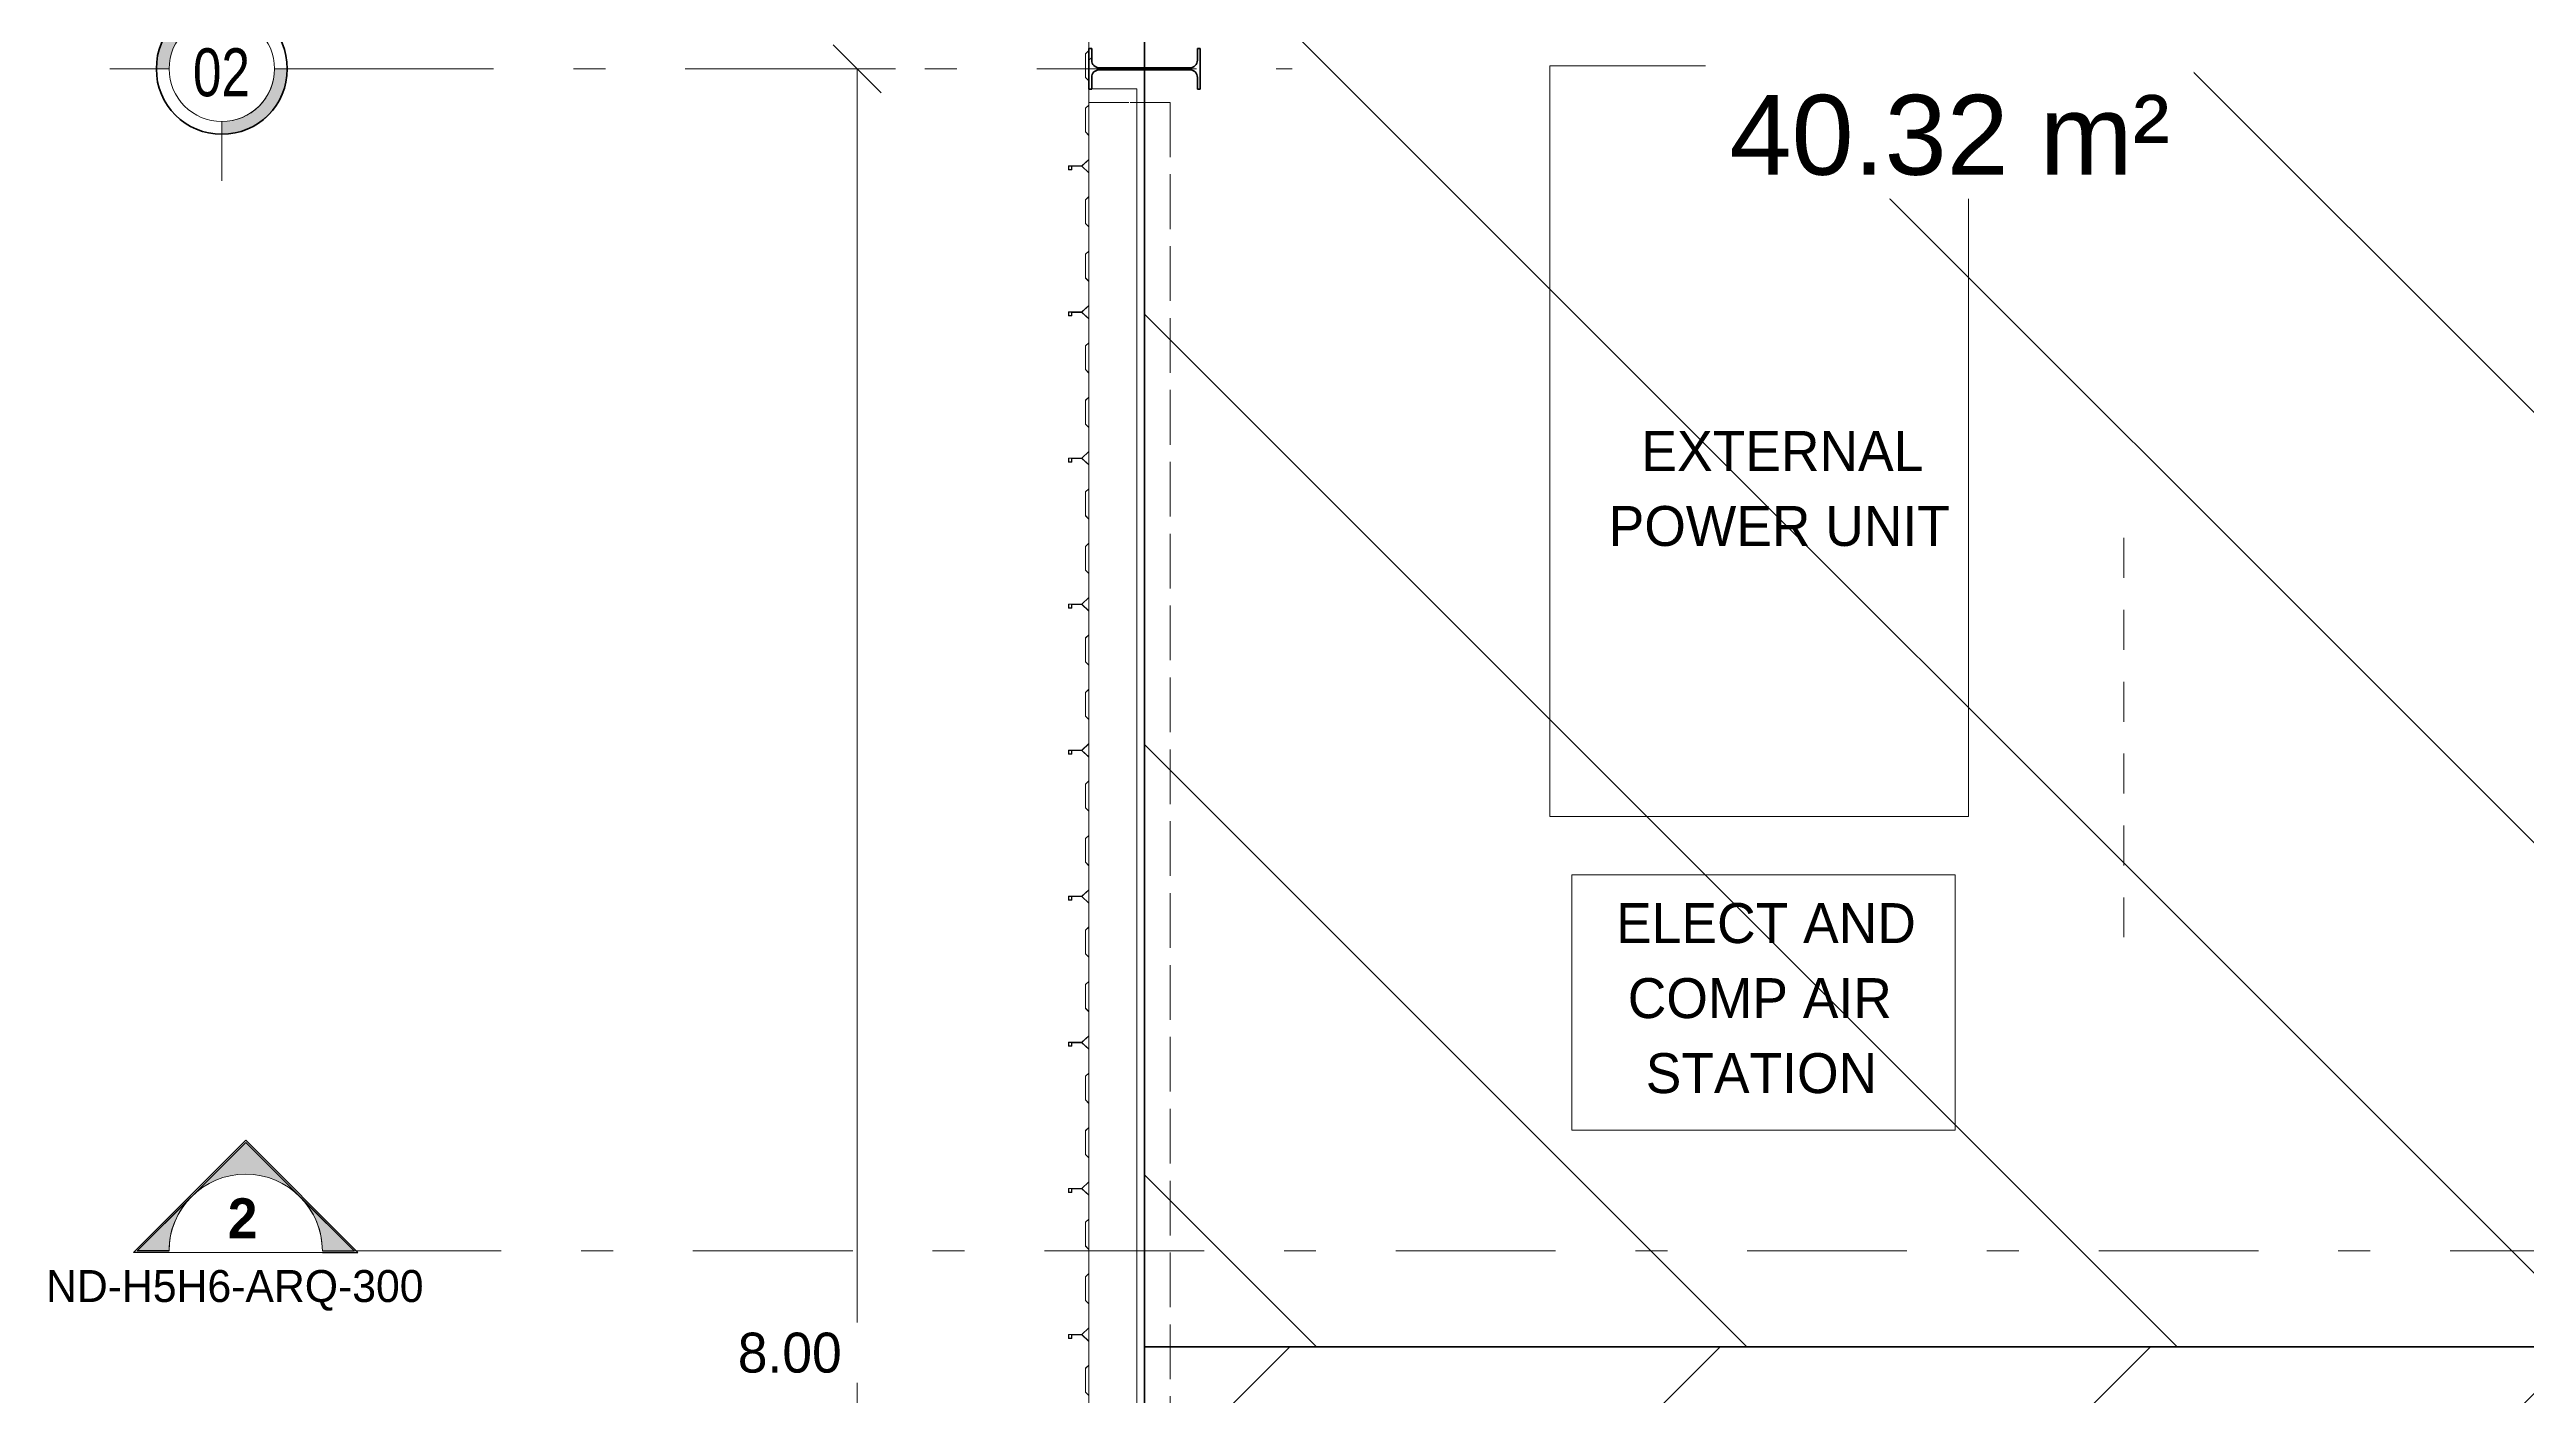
# Model space of a CAD drawing. Header units: metres. Extents: x 1.9 to 30.6, y -0.8 to 18.8.
# Drawn here: x 13.59 to 21.34, y 3.85 to 8.06 of the extents above; entities that cross this region are included whole.
import ezdxf

# ---------------------------------------------------------------- set-up
doc = ezdxf.new("R2010")
doc.units = ezdxf.units.M
doc.linetypes.add('Dash dot', pattern=[1.05, 0.5, -0.25, 0.05, -0.25])
doc.linetypes.add('Hidden', pattern=[0.2, 0.125, -0.075])
for name, color, linetype, lineweight in [('1', 7, 'Continuous', 18), ('A LARGUEROS', 7, 'Continuous', 9), ('A-BURBUJA EJES', 7, 'Continuous', 18), ('A-CORTES', 7, 'Continuous', 18), ('A-COTAS GENERALES', 7, 'Continuous', 18), ('A-COTAS GENERALES-50', 7, 'Continuous', 18), ('A-EJES', 7, 'Continuous', 18), ('A-MOBILIARIO', 7, 'Continuous', 18), ('A-MURO', 7, 'Continuous', 25), ('A-SIMBOLOGIA', 7, 'Continuous', 18), ('A-TEXTOS', 7, 'Continuous', 18), ('G-IMPT', 7, 'Continuous', 18), ('GMI-COLUMNAS', 7, 'Continuous', 18)]:
    doc.layers.add(name, color=color, linetype=linetype, lineweight=lineweight)
doc.layers.add('A-DETL', color=94, linetype='Continuous', lineweight=18, true_color=0x00a600)
for name, color, linetype in [('ATR-ACHURADO', 9, 'Continuous'), ('ATR-AREAS', 1, 'Continuous'), ('ATR-TEXTO', 1, 'Continuous')]:
    doc.layers.add(name, color=color, linetype=linetype)
doc.styles.add('Arial', font='arial.ttf', dxfattribs={"height": 2e-05})
doc.styles.add('Nirmala UI Semilight_3', font='', dxfattribs={"width": 0.8, "height": 0.15})
doc.styles.add('Nirmala UI Semilight_4', font='', dxfattribs={"height": 0.1})
doc.styles.add('Nirmala UI Semilight_6', font='', dxfattribs={"height": 0.125})
doc.styles.add('Nirmala UI Semilight_B', font='', dxfattribs={"height": 0.125})
doc.styles.get('Nirmala UI Semilight_3').set_extended_font_data('Nirmala UI Semilight')
doc.styles.get('Nirmala UI Semilight_4').set_extended_font_data('Nirmala UI Semilight')
doc.styles.get('Nirmala UI Semilight_6').set_extended_font_data('Nirmala UI Semilight')
doc.styles.get('Nirmala UI Semilight_B').set_extended_font_data('Nirmala UI Semilight', bold=True)
doc.dimstyles.new('COTAS_GENERALES_2_50_MM', dxfattribs={"dimscale": 0.3048, "dimtxt": 0.13092, "dimasz": 0.492126, "dimexe": 0.492126, "dimexo": 0.625, "dimgap": 0.164042, "dimtad": 3, "dimrnd": 0.01, "dimtxsty": 'Nirmala UI Semilight_6', "dimblk1": 'OBLIQUE', "dimblk2": 'OBLIQUE', "dimsah": 1, "dimcen": 2.5, "dimdle": 0.410105, "dimazin": 3, "dimtfac": 1, "dimtix": 1, "dimtmove": 0, "dimatfit": 3, "dimfxl": 0.393701, "dimfxlon": 1, "dimtvp": 1, "dimtfill": 1, "dimarcsym": 2})

# ---------------------------------------------------------------- blocks, each defined once
blk = doc.blocks.new('MontenC-Calibre14-GMI 1 - MONTEN _C_ 10_ CAL14 CON CLIPS A COLUMNA-1584957-N_P_T_')
at = {"layer": 'A LARGUEROS', "linetype": 'Hidden', "lineweight": 5}
for p, q in [((-3.829, 0.127), (3.9923, 0.127)), ((-3.829, -0.127), (-3.829, 0.127)), ((3.9923, 0.127), (-3.829, 0.127)), ((-3.829, 0.127), (-3.829, -0.127)), ((3.9923, 0.127), (3.9923, -0.127)), ((3.9923, -0.127), (3.9923, 0.127)), ((3.9923, -0.127), (-3.829, -0.127)), ((3.9923, -0.127), (-3.829, -0.127))]:
    blk.add_line(p, q, dxfattribs=at)
blk = doc.blocks.new('IR - W14X22-V5-N_P_T_')
at = {"layer": 'GMI-COLUMNAS'}
h = blk.add_hatch(dxfattribs=at)
h.set_pattern_fill('FP_4', color=256, style=0, pattern_type=2)
h.set_pattern_definition([(315, (-8, -4e-05), (0.1257236, 0.1257236), []), (315, (-7.809, -4e-05), (0.1257236, 0.1257236), [])])
h.paths.add_polyline_path([(-0.0635, 0.174), (-0.0635, 0.1655), (-0.027, 0.1655), (-0.015, 0.1623), (-0.0061, 0.1534), (-0.0029, 0.1414), (-0.0029, -0.1414), (-0.0061, -0.1534), (-0.015, -0.1623), (-0.027, -0.1655), (-0.0635, -0.1655), (-0.0635, -0.174), (0.0635, -0.174), (0.0635, -0.1655), (0.027, -0.1655), (0.015, -0.1623), (0.0061, -0.1534), (0.0029, -0.1414), (0.0033, 0.143), (0.0061, 0.1534), (0.015, 0.1623), (0.027, 0.1655), (0.0635, 0.1655), (0.0635, 0.174), (-0.0379, 0.174)])
at = {"layer": 'GMI-COLUMNAS', "lineweight": 35}
for p, q in [((0.0635, 0.174), (-0.0635, 0.174)), ((-0.0635, 0.174), (-0.0635, 0.1655)), ((-0.0635, 0.1655), (-0.027, 0.1655)), ((0.027, 0.1655), (0.0635, 0.1655)), ((0.0635, 0.1655), (0.0635, 0.174)), ((-0.0029, 0.1414), (-0.0029, -0.1414)), ((0.0029, -0.1414), (0.0029, 0.1414)), ((-0.027, -0.1655), (-0.0635, -0.1655)), ((-0.0635, -0.1655), (-0.0635, -0.174)), ((-0.0635, -0.174), (0.0635, -0.174)), ((0.0635, -0.1655), (0.027, -0.1655)), ((0.0635, -0.174), (0.0635, -0.1655))]:
    blk.add_line(p, q, dxfattribs=at)
for centre, start, end in [((-0.027, 0.1414), 0, 90), ((0.027, 0.1414), 90, 180), ((-0.027, -0.1414), 270, 0), ((0.027, -0.1414), 180, 270)]:
    blk.add_arc(centre, 0.0241, start, end, dxfattribs=at)
blk = doc.blocks.new('AC UNIT1 - AC UNIT-1599190-N_P_T_')
at = {"layer": 'A-MOBILIARIO', "color": 9, "lineweight": 20, "true_color": 0xc0c0c0}
for p, q in [((2.2491, 7.564), (0.9391, 7.564)), ((0.9391, 7.564), (0.9391, 5.214)), ((2.2491, 5.214), (2.2491, 7.564)), ((0.9391, 5.214), (2.2491, 5.214))]:
    blk.add_line(p, q, dxfattribs=at)
blk = doc.blocks.new('AC UNIT4 - AC UNIT-1599909-N_P_T_')
at = {"layer": 'A-MOBILIARIO', "color": 9, "lineweight": 20, "true_color": 0xc0c0c0}
for p, q in [((2.2451, 4.3444), (1.4451, 4.3444)), ((1.4451, 4.3444), (1.4451, 3.1444)), ((2.2451, 3.1444), (2.2451, 4.3444)), ((1.4451, 3.1444), (2.2451, 3.1444))]:
    blk.add_line(p, q, dxfattribs=at)
blk = doc.blocks.new('Lamina_Laminación_KR18 - Lamina_Laminación_KR18-V53-N_P_T_')
at = {"layer": 'G-IMPT', "color": 3, "true_color": 0x00ff00, "char_height": 0.00002, "attachment_point": 2, "line_spacing_factor": 0.941778, "style": 'Arial'}
for s, insert, width, rotation in [('45,72', (-0.1592, 0.0244), 0.0000837, 180), ('6,4', (-0.1589, 0.0245), 0.0000465, 90)]:
    blk.add_mtext(s, dxfattribs=dict(at, insert=insert, width=width, rotation=rotation))
blk = doc.blocks.new('Lamina_Laminación_KR18 - Lamina_Laminación_KR18-V54-N_P_T_')
at = {"layer": 'G-IMPT', "color": 3, "true_color": 0x00ff00, "char_height": 0.00002, "attachment_point": 2, "line_spacing_factor": 0.941778, "style": 'Arial'}
for s, insert, width, rotation in [('45,72', (-0.1592, 0.0244), 0.0000837, 180), ('6,4', (-0.1589, 0.0245), 0.0000465, 90)]:
    blk.add_mtext(s, dxfattribs=dict(at, insert=insert, width=width, rotation=rotation))
blk = doc.blocks.new('Lamina_Laminación_KR18 - Lamina_Laminación_KR18-V55-N_P_T_')
at = {"layer": 'G-IMPT', "color": 3, "true_color": 0x00ff00, "char_height": 0.00002, "attachment_point": 2, "line_spacing_factor": 0.941778, "style": 'Arial'}
for s, insert, width, rotation in [('45,72', (-0.1592, 0.0244), 0.0000837, 180), ('6,4', (-0.1589, 0.0245), 0.0000465, 90)]:
    blk.add_mtext(s, dxfattribs=dict(at, insert=insert, width=width, rotation=rotation))
blk = doc.blocks.new('Lamina_Laminación_KR18 - Lamina_Laminación_KR18-V56-N_P_T_')
at = {"layer": 'G-IMPT', "color": 3, "true_color": 0x00ff00, "char_height": 0.00002, "attachment_point": 2, "line_spacing_factor": 0.941778, "style": 'Arial'}
for s, insert, width, rotation in [('45,72', (-0.1592, 0.0244), 0.0000837, 180), ('6,4', (-0.1589, 0.0245), 0.0000465, 90)]:
    blk.add_mtext(s, dxfattribs=dict(at, insert=insert, width=width, rotation=rotation))
blk = doc.blocks.new('Lamina_Laminación_KR18 - Lamina_Laminación_KR18-1564522-N_P_T_')
at = {"layer": 'G-IMPT', "color": 3, "true_color": 0x00ff00, "char_height": 0.00002, "attachment_point": 2, "line_spacing_factor": 0.941778, "style": 'Arial'}
for s, insert, width, rotation in [('45,72', (-0.1592, 0.0244), 0.0000837, 180), ('6,4', (-0.1589, 0.0245), 0.0000465, 90)]:
    blk.add_mtext(s, dxfattribs=dict(at, insert=insert, width=width, rotation=rotation))
blk = doc.blocks.new('Lamina_Laminación_KR18 - Lamina_Laminación_KR18-V57-N_P_T_')
at = {"layer": 'G-IMPT', "color": 3, "true_color": 0x00ff00, "char_height": 0.00002, "attachment_point": 2, "line_spacing_factor": 0.941778, "style": 'Arial'}
for s, insert, width, rotation in [('45,72', (-0.1592, 0.0244), 0.0000837, 180), ('6,4', (-0.1589, 0.0245), 0.0000465, 90)]:
    blk.add_mtext(s, dxfattribs=dict(at, insert=insert, width=width, rotation=rotation))
blk = doc.blocks.new('Lamina_Laminación_KR18 - Lamina_Laminación_KR18-V58-N_P_T_')
at = {"layer": 'G-IMPT', "color": 3, "true_color": 0x00ff00, "char_height": 0.00002, "attachment_point": 2, "line_spacing_factor": 0.941778, "style": 'Arial'}
for s, insert, width, rotation in [('45,72', (-0.1592, 0.0244), 0.0000837, 180), ('6,4', (-0.1589, 0.0245), 0.0000465, 90)]:
    blk.add_mtext(s, dxfattribs=dict(at, insert=insert, width=width, rotation=rotation))
blk = doc.blocks.new('Lamina_Laminación_KR18 - Lamina_Laminación_KR18-V59-N_P_T_')
at = {"layer": 'G-IMPT', "color": 3, "true_color": 0x00ff00, "char_height": 0.00002, "attachment_point": 2, "line_spacing_factor": 0.941778, "style": 'Arial'}
for s, insert, width, rotation in [('45,72', (-0.1592, 0.0244), 0.0000837, 180), ('6,4', (-0.1589, 0.0245), 0.0000465, 90)]:
    blk.add_mtext(s, dxfattribs=dict(at, insert=insert, width=width, rotation=rotation))
blk = doc.blocks.new('Lamina_Laminación_KR18 - Lamina_Laminación_KR18-V60-N_P_T_')
at = {"layer": 'G-IMPT', "color": 3, "true_color": 0x00ff00, "char_height": 0.00002, "attachment_point": 2, "line_spacing_factor": 0.941778, "style": 'Arial'}
for s, insert, width, rotation in [('45,72', (-0.1592, 0.0244), 0.0000837, 180), ('6,4', (-0.1589, 0.0245), 0.0000465, 90)]:
    blk.add_mtext(s, dxfattribs=dict(at, insert=insert, width=width, rotation=rotation))
blk = doc.blocks.new('Sección - SimbologiaCortes-GMI-R25-261526-N_P_T_')
at = {"layer": 'A-CORTES', "lineweight": 9, "true_color": 0xe3e3e3}
h = blk.add_hatch(color=254, dxfattribs=at)
edge = h.paths.add_edge_path()
edge.add_line((0.00079, 0), (-0.0012, 0))
edge.add_arc((-0.006, 0), 0.0048, 360, 405)
edge.add_line((-0.00261, 0.00339), (0.00079, 0))
at = {"layer": 'A-SIMBOLOGIA', "lineweight": 9, "true_color": 0xe3e3e3}
h = blk.add_hatch(color=254, dxfattribs=at)
edge = h.paths.add_edge_path()
edge.add_arc((-0.006, 0), 0.0048, 0, 180)
edge.add_line((-0.0108, 0), (-0.01279, 0))
edge.add_line((-0.01279, 0), (-0.006, 0.00679))
edge.add_line((-0.006, 0.00679), (0.00079, 0))
edge.add_line((0.00079, 0), (-0.0012, 0))
h = blk.add_hatch(color=254, dxfattribs=at)
edge = h.paths.add_edge_path()
edge.add_line((-0.01279, 0), (-0.00939, 0.00339))
edge.add_arc((-0.006, 0), 0.0048, 135, 180)
edge.add_line((-0.0108, 0), (-0.01279, 0))
at = {"layer": 'A-SIMBOLOGIA', "lineweight": 25}
for p, q in [((-0.006, 0.00693), (-0.01303, -0.0001)), ((-0.006, 0.00679), (-0.01279, 0)), ((-0.006, 0.00693), (0.00103, -0.0001)), ((-0.006, 0.00679), (0.00079, 0)), ((-0.0108, 0), (-0.01279, 0)), ((-0.0012, 0), (0.00079, 0)), ((-0.0108, -0.0001), (-0.01303, -0.0001)), ((-0.0012, -0.0001), (0.00103, -0.0001))]:
    blk.add_line(p, q, dxfattribs=at)
at = {"layer": 'A-SIMBOLOGIA', "lineweight": 9}
for p, q in [((-0.006, 0.00679), (-0.01279, 0)), ((0.00079, 0), (-0.006, 0.00679)), ((-0.00939, 0.00339), (-0.01279, 0)), ((0.00079, 0), (-0.00261, 0.00339)), ((-0.01279, 0), (-0.0108, 0)), ((-0.0012, 0), (0.00079, 0))]:
    blk.add_line(p, q, dxfattribs=at)
at = {"layer": 'A-SIMBOLOGIA'}
for p, q in [((-0.01279, 0), (-0.0108, 0)), ((-0.0012, 0), (0.00079, 0)), ((-0.01091, -0.0001), (-0.0012, -0.0001))]:
    blk.add_line(p, q, dxfattribs=at)
at = {"layer": 'A-SIMBOLOGIA', "lineweight": 9}
for start, end in [(0, 180), (135, 180), (360, 45)]:
    blk.add_arc((-0.006, 0), 0.0048, start, end, dxfattribs=at)
blk = doc.blocks.new('DIMBLOCK3-N_P_T_')
at = {"layer": 'A-COTAS GENERALES-50', "lineweight": 35, "transparency": 16777216}
for p, q in [((16.1165, 8), (16.0415, 8.075)), ((16.1165, 8), (16.1915, 7.925)), ((16.1165, 0), (16.0415, 0.075)), ((16.1165, 0), (16.1915, -0.075))]:
    blk.add_line(p, q, dxfattribs=at)
at = {"layer": 'A-COTAS GENERALES-50', "transparency": 16777216}
for p, q in [((16.1165, 8), (15.9665, 8)), ((16.1165, 8), (16.1165, -0.125)), ((16.1165, 8), (16.2365, 8)), ((16.1165, 0), (15.9665, 0)), ((16.1165, 0), (16.2365, 0))]:
    blk.add_line(p, q, dxfattribs=at)
at = {"layer": 'A-COTAS GENERALES-50', "color": 0, "transparency": 16777216, "insert": (15.7428, 4.0441), "char_height": 0.125, "width": 0.388477, "attachment_point": 1, "line_spacing_factor": 1.142579, "style": 'Nirmala UI Semilight_6', "bg_fill": 3, "box_fill_scale": 1.25, "bg_fill_color": 9, "bg_fill_true_color": 13158600, "bg_fill_transparency": 0}
blk.add_mtext('8.00', dxfattribs=at)
blk = doc.blocks.new('_Oblique')
at = {"color": 0, "linetype": 'ByBlock', "lineweight": -2}
blk.add_line((-0.5, -0.5), (0.5, 0.5), dxfattribs=at)
blk = doc.blocks.new('Rejilla - SimbologiaBurbujasEjes-R25-261702-N_P_T_')
at = {"layer": 'A-BURBUJA EJES', "lineweight": 9, "true_color": 0xf8f8f8}
h = blk.add_hatch(color=7, dxfattribs=at)
edge = h.paths.add_edge_path()
edge.add_line((0.0041, 0), (0.0033, 0))
edge.add_arc((0, 0), 0.0033, 360, 450)
edge.add_line((0, 0.0033), (0, 0.0041))
edge.add_arc((0, 0), 0.0041, 0, 90, ccw=False)
h = blk.add_hatch(color=7, dxfattribs=at)
edge = h.paths.add_edge_path()
edge.add_arc((0, 0), 0.0041, 180, 270, ccw=False)
edge.add_line((-0.0041, 0), (-0.0033, 0))
edge.add_arc((0, 0), 0.0033, 180, 270)
edge.add_line((0, -0.0033), (0, -0.0041))
at = {"layer": 'A-SIMBOLOGIA', "color": 253, "lineweight": 9, "true_color": 0xaaaaaa}
for p, q in [((0, 0.0033), (0, 0.00701)), ((-0.0033, 0), (-0.00701, 0)), ((0.0033, 0), (0.00701, 0)), ((0, -0.0033), (0, -0.00701))]:
    blk.add_line(p, q, dxfattribs=at)
at = {"layer": 'A-SIMBOLOGIA', "color": 253, "true_color": 0xaaaaaa}
for p, q in [((0, 0.0041), (0, 0.0033)), ((-0.0033, 0), (-0.0041, 0)), ((0.0033, 0), (0.0041, 0)), ((0, -0.0041), (0, -0.0033))]:
    blk.add_line(p, q, dxfattribs=at)
at = {"layer": 'A-SIMBOLOGIA', "color": 253, "lineweight": 35, "true_color": 0xaaaaaa}
blk.add_circle((0, 0), 0.0041, dxfattribs=at)
at = {"layer": 'A-SIMBOLOGIA', "color": 253, "true_color": 0xaaaaaa}
blk.add_circle((0, 0), 0.0033, dxfattribs=at)
for radius, start, end in [(0.0041, 360, 90), (0.0033, 360, 90), (0.0041, 180, 270), (0.0033, 180, 270)]:
    blk.add_arc((0, 0), radius, start, end, dxfattribs=at)

msp = doc.modelspace()

# ---------------------------------------------------------------- hatches: boundary and pattern name
at = {"layer": 'ATR-ACHURADO'}
h = msp.add_hatch(dxfattribs=at)
h.set_pattern_fill('ANSI31', scale=0.3, angle=90)
h.paths.add_polyline_path([(17.016, 4), (22.056, 4), (22.056, 12), (17.016, 12)])
h = msp.add_hatch(dxfattribs=at)
h.set_pattern_fill('ANSI31', scale=0.3)
h.paths.add_polyline_path([(17.016, 0), (22.056, 0), (22.056, 4), (17.016, 4)])

# ---------------------------------------------------------------- linework, layer by layer
at = {"color": 6}
msp.add_lwpolyline([(17.016, 16), (17.016, 0), (27.0929, 0)], dxfattribs=at)
at = {"layer": '1'}
for p, q in [((16.8414, 8.1317), (16.8414, 8.0572)), ((16.8414, 8.0572), (16.8307, 8.0473)), ((16.8307, 8.0473), (16.8307, 7.9728)), ((16.8313, 8.047), (16.842, 8.0569)), ((16.8313, 7.973), (16.8313, 8.047)), ((16.8307, 7.9728), (16.8414, 7.9622)), ((16.842, 7.9624), (16.8313, 7.973)), ((16.8414, 7.9622), (16.8414, 7.8867)), ((16.842, 7.8865), (16.842, 7.9365)), ((16.8414, 7.8867), (16.8307, 7.8768)), ((16.8307, 7.8768), (16.8307, 7.8023)), ((16.8313, 7.8766), (16.842, 7.8865)), ((16.8313, 7.8026), (16.8313, 7.8766)), ((16.8307, 7.8023), (16.8414, 7.7917)), ((16.842, 7.792), (16.8313, 7.8026)), ((16.8414, 7.7917), (16.8414, 7.7165)), ((16.842, 7.7163), (16.842, 7.792)), ((16.8195, 7.6961), (16.778, 7.6961)), ((16.778, 7.6961), (16.778, 7.6835)), ((16.778, 7.6835), (16.7876, 7.6835)), ((16.7792, 7.6949), (16.7786, 7.6955)), ((16.7786, 7.6955), (16.7786, 7.6841)), ((16.7786, 7.6841), (16.7786, 7.6955)), ((16.7786, 7.6955), (16.8198, 7.6955)), ((16.7786, 7.6841), (16.7883, 7.6841)), ((16.7883, 7.6841), (16.7786, 7.6841)), ((16.7792, 7.6847), (16.7792, 7.6949)), ((16.7876, 7.6847), (16.7792, 7.6847)), ((16.8198, 7.6955), (16.7876, 7.6955)), ((16.7876, 7.6955), (16.7876, 7.6847)), ((16.7876, 7.6835), (16.7883, 7.6841)), ((16.7883, 7.6841), (16.7883, 7.6949)), ((16.7883, 7.6949), (16.8195, 7.6949)), ((16.8414, 7.7165), (16.8195, 7.6961)), ((16.8195, 7.6949), (16.8414, 7.6745)), ((16.8198, 7.6955), (16.842, 7.7163)), ((16.842, 7.6748), (16.8198, 7.6955)), ((16.8414, 7.6), (16.8307, 7.5901)), ((16.8313, 7.5898), (16.842, 7.5997)), ((16.8414, 7.6745), (16.8414, 7.6)), ((16.842, 7.5997), (16.842, 7.6748)), ((16.8307, 7.5901), (16.8307, 7.5156)), ((16.8313, 7.5158), (16.8313, 7.5898)), ((16.8307, 7.5156), (16.8414, 7.505)), ((16.842, 7.5052), (16.8313, 7.5158)), ((16.8414, 7.505), (16.8414, 7.4295)), ((16.842, 7.4293), (16.842, 7.5052)), ((16.8414, 7.4295), (16.8307, 7.4196)), ((16.8307, 7.4196), (16.8307, 7.3451)), ((16.8313, 7.4194), (16.842, 7.4293)), ((16.8313, 7.3454), (16.8313, 7.4194)), ((16.8307, 7.3451), (16.8414, 7.3345)), ((16.842, 7.3348), (16.8313, 7.3454)), ((16.8414, 7.3345), (16.8414, 7.2593)), ((16.842, 7.2591), (16.842, 7.3348)), ((16.8195, 7.2389), (16.778, 7.2389)), ((16.778, 7.2389), (16.778, 7.2263)), ((16.778, 7.2263), (16.7876, 7.2263)), ((16.7792, 7.2377), (16.7786, 7.2383)), ((16.7786, 7.2383), (16.7786, 7.2269)), ((16.7786, 7.2269), (16.7786, 7.2383)), ((16.7786, 7.2383), (16.8198, 7.2383)), ((16.7786, 7.2269), (16.7883, 7.2269)), ((16.7883, 7.2269), (16.7786, 7.2269)), ((16.7792, 7.2275), (16.7792, 7.2377)), ((16.7876, 7.2275), (16.7792, 7.2275)), ((16.8198, 7.2383), (16.7876, 7.2383)), ((16.7876, 7.2383), (16.7876, 7.2275)), ((16.7876, 7.2263), (16.7883, 7.2269)), ((16.7883, 7.2269), (16.7883, 7.2377)), ((16.7883, 7.2377), (16.8195, 7.2377)), ((16.8414, 7.2593), (16.8195, 7.2389)), ((16.8195, 7.2377), (16.8414, 7.2173)), ((16.8198, 7.2383), (16.842, 7.2591)), ((16.842, 7.2176), (16.8198, 7.2383)), ((16.8414, 7.2173), (16.8414, 7.1428)), ((16.842, 7.1425), (16.842, 7.2176)), ((16.8414, 7.1428), (16.8307, 7.1329)), ((16.8307, 7.1329), (16.8307, 7.0584)), ((16.8313, 7.1326), (16.842, 7.1425)), ((16.8307, 7.0584), (16.8414, 7.0478)), ((16.8313, 7.0586), (16.8313, 7.1326)), ((16.842, 7.048), (16.8313, 7.0586)), ((16.8414, 7.0478), (16.8414, 6.9723)), ((16.842, 6.9721), (16.842, 7.048)), ((16.8414, 6.9723), (16.8307, 6.9624)), ((16.8307, 6.9624), (16.8307, 6.8879)), ((16.8313, 6.9622), (16.842, 6.9721)), ((16.8313, 6.8882), (16.8313, 6.9622)), ((16.8307, 6.8879), (16.8414, 6.8773)), ((16.842, 6.8776), (16.8313, 6.8882)), ((16.8414, 6.8773), (16.8414, 6.8021)), ((16.842, 6.8019), (16.842, 6.8776)), ((16.8195, 6.7817), (16.778, 6.7817)), ((16.778, 6.7817), (16.778, 6.7691)), ((16.778, 6.7691), (16.7876, 6.7691)), ((16.7792, 6.7805), (16.7786, 6.7811)), ((16.7786, 6.7811), (16.7786, 6.7697)), ((16.7786, 6.7697), (16.7786, 6.7811)), ((16.7786, 6.7811), (16.8198, 6.7811)), ((16.7786, 6.7697), (16.7883, 6.7697)), ((16.7883, 6.7697), (16.7786, 6.7697)), ((16.7792, 6.7703), (16.7792, 6.7805)), ((16.7876, 6.7703), (16.7792, 6.7703)), ((16.8198, 6.7811), (16.7876, 6.7811)), ((16.7876, 6.7811), (16.7876, 6.7703)), ((16.7876, 6.7691), (16.7883, 6.7697)), ((16.7883, 6.7697), (16.7883, 6.7805)), ((16.7883, 6.7805), (16.8195, 6.7805)), ((16.8414, 6.8021), (16.8195, 6.7817)), ((16.8195, 6.7805), (16.8414, 6.7601)), ((16.8198, 6.7811), (16.842, 6.8019)), ((16.842, 6.7604), (16.8198, 6.7811)), ((16.8414, 6.7601), (16.8414, 6.6856)), ((16.842, 6.6853), (16.842, 6.7604)), ((16.8414, 6.6856), (16.8307, 6.6757)), ((16.8307, 6.6757), (16.8307, 6.6012)), ((16.8313, 6.6754), (16.842, 6.6853)), ((16.8313, 6.6014), (16.8313, 6.6754)), ((16.8307, 6.6012), (16.8414, 6.5906)), ((16.842, 6.5908), (16.8313, 6.6014)), ((16.8414, 6.5906), (16.8414, 6.5151)), ((16.842, 6.5149), (16.842, 6.5908)), ((16.8414, 6.5151), (16.8307, 6.5052)), ((16.8313, 6.505), (16.842, 6.5149)), ((16.8307, 6.5052), (16.8307, 6.4307)), ((16.8313, 6.431), (16.8313, 6.505)), ((16.8307, 6.4307), (16.8414, 6.4201)), ((16.842, 6.4204), (16.8313, 6.431)), ((16.8414, 6.4201), (16.8414, 6.3449)), ((16.842, 6.3447), (16.842, 6.4204)), ((16.8195, 6.3245), (16.778, 6.3245)), ((16.778, 6.3245), (16.778, 6.3119)), ((16.778, 6.3119), (16.7876, 6.3119)), ((16.7792, 6.3233), (16.7786, 6.3239)), ((16.7786, 6.3239), (16.7786, 6.3125)), ((16.7786, 6.3125), (16.7786, 6.3239)), ((16.7786, 6.3239), (16.8198, 6.3239)), ((16.7786, 6.3125), (16.7883, 6.3125)), ((16.7883, 6.3125), (16.7786, 6.3125)), ((16.7792, 6.3131), (16.7792, 6.3233)), ((16.7876, 6.3131), (16.7792, 6.3131)), ((16.8198, 6.3239), (16.7876, 6.3239)), ((16.7876, 6.3239), (16.7876, 6.3131)), ((16.7876, 6.3119), (16.7883, 6.3125)), ((16.7883, 6.3125), (16.7883, 6.3233)), ((16.7883, 6.3233), (16.8195, 6.3233)), ((16.8414, 6.3449), (16.8195, 6.3245)), ((16.8195, 6.3233), (16.8414, 6.3029)), ((16.8198, 6.3239), (16.842, 6.3447)), ((16.842, 6.3032), (16.8198, 6.3239)), ((16.8414, 6.3029), (16.8414, 6.2284)), ((16.842, 6.2281), (16.842, 6.3032)), ((16.8414, 6.2284), (16.8307, 6.2185)), ((16.8307, 6.2185), (16.8307, 6.144)), ((16.8313, 6.2182), (16.842, 6.2281)), ((16.8313, 6.1442), (16.8313, 6.2182)), ((16.8307, 6.144), (16.8414, 6.1334)), ((16.842, 6.1336), (16.8313, 6.1442)), ((16.8414, 6.1334), (16.8414, 6.0579)), ((16.842, 6.0577), (16.842, 6.1336)), ((16.8414, 6.0579), (16.8307, 6.048)), ((16.8307, 6.048), (16.8307, 5.9735)), ((16.8313, 6.0478), (16.842, 6.0577)), ((16.8313, 5.9738), (16.8313, 6.0478)), ((16.8307, 5.9735), (16.8414, 5.9629)), ((16.842, 5.9632), (16.8313, 5.9738)), ((16.8414, 5.9629), (16.8414, 5.8877)), ((16.842, 5.8875), (16.842, 5.9632)), ((16.8195, 5.8673), (16.778, 5.8673)), ((16.778, 5.8673), (16.778, 5.8547)), ((16.778, 5.8547), (16.7876, 5.8547)), ((16.7792, 5.8661), (16.7786, 5.8667)), ((16.7786, 5.8667), (16.7786, 5.8553)), ((16.7786, 5.8553), (16.7786, 5.8667)), ((16.7786, 5.8667), (16.8198, 5.8667)), ((16.7786, 5.8553), (16.7883, 5.8553)), ((16.7883, 5.8553), (16.7786, 5.8553)), ((16.7792, 5.8559), (16.7792, 5.8661)), ((16.7876, 5.8559), (16.7792, 5.8559)), ((16.8198, 5.8667), (16.7876, 5.8667)), ((16.7876, 5.8667), (16.7876, 5.8559)), ((16.7876, 5.8547), (16.7883, 5.8553)), ((16.7883, 5.8553), (16.7883, 5.8661)), ((16.7883, 5.8661), (16.8195, 5.8661)), ((16.8414, 5.8877), (16.8195, 5.8673)), ((16.8195, 5.8661), (16.8414, 5.8457)), ((16.8198, 5.8667), (16.842, 5.8875)), ((16.842, 5.846), (16.8198, 5.8667)), ((16.8414, 5.8457), (16.8414, 5.7712)), ((16.842, 5.7709), (16.842, 5.846)), ((16.8414, 5.7712), (16.8307, 5.7613)), ((16.8307, 5.7613), (16.8307, 5.6868)), ((16.8313, 5.761), (16.842, 5.7709)), ((16.8313, 5.687), (16.8313, 5.761)), ((16.8307, 5.6868), (16.8414, 5.6762)), ((16.842, 5.6764), (16.8313, 5.687)), ((16.8414, 5.6762), (16.8414, 5.6007)), ((16.842, 5.6005), (16.842, 5.6764)), ((16.8414, 5.6007), (16.8307, 5.5908)), ((16.8307, 5.5908), (16.8307, 5.5163)), ((16.8313, 5.5906), (16.842, 5.6005)), ((16.8313, 5.5166), (16.8313, 5.5906)), ((16.8307, 5.5163), (16.8414, 5.5057)), ((16.842, 5.506), (16.8313, 5.5166)), ((16.8414, 5.5057), (16.8414, 5.4305)), ((16.842, 5.4303), (16.842, 5.506)), ((16.8414, 5.4305), (16.8195, 5.4101)), ((16.8198, 5.4095), (16.842, 5.4303)), ((16.8195, 5.4101), (16.778, 5.4101)), ((16.778, 5.4101), (16.778, 5.3975)), ((16.778, 5.3975), (16.7876, 5.3975)), ((16.7792, 5.4089), (16.7786, 5.4095)), ((16.7786, 5.4095), (16.7786, 5.3981)), ((16.7786, 5.3981), (16.7786, 5.4095)), ((16.7786, 5.4095), (16.8198, 5.4095)), ((16.7786, 5.3981), (16.7883, 5.3981)), ((16.7883, 5.3981), (16.7786, 5.3981)), ((16.7792, 5.3987), (16.7792, 5.4089)), ((16.7876, 5.3987), (16.7792, 5.3987)), ((16.8198, 5.4095), (16.7876, 5.4095)), ((16.7876, 5.4095), (16.7876, 5.3987)), ((16.7876, 5.3975), (16.7883, 5.3981)), ((16.7883, 5.3981), (16.7883, 5.4089)), ((16.7883, 5.4089), (16.8195, 5.4089)), ((16.8195, 5.4089), (16.8414, 5.3885)), ((16.842, 5.3888), (16.8198, 5.4095)), ((16.8414, 5.3885), (16.8414, 5.314)), ((16.842, 5.3137), (16.842, 5.3888)), ((16.8414, 5.314), (16.8307, 5.3041)), ((16.8307, 5.3041), (16.8307, 5.2296)), ((16.8313, 5.3038), (16.842, 5.3137)), ((16.8313, 5.2298), (16.8313, 5.3038)), ((16.8307, 5.2296), (16.8414, 5.219)), ((16.842, 5.2192), (16.8313, 5.2298)), ((16.8414, 5.219), (16.8414, 5.1435)), ((16.842, 5.1433), (16.842, 5.2192)), ((16.8414, 5.1435), (16.8307, 5.1336)), ((16.8307, 5.1336), (16.8307, 5.0591)), ((16.8313, 5.1334), (16.842, 5.1433)), ((16.8313, 5.0594), (16.8313, 5.1334)), ((16.8307, 5.0591), (16.8414, 5.0485)), ((16.842, 5.0488), (16.8313, 5.0594)), ((16.8414, 5.0485), (16.8414, 4.9733)), ((16.842, 4.9731), (16.842, 5.0488)), ((16.8414, 4.9733), (16.8195, 4.9529)), ((16.8198, 4.9523), (16.842, 4.9731)), ((16.8195, 4.9529), (16.778, 4.9529)), ((16.778, 4.9529), (16.778, 4.9403)), ((16.778, 4.9403), (16.7876, 4.9403)), ((16.7792, 4.9517), (16.7786, 4.9523)), ((16.7786, 4.9523), (16.7786, 4.9409)), ((16.7786, 4.9409), (16.7786, 4.9523)), ((16.7786, 4.9523), (16.8198, 4.9523)), ((16.7786, 4.9409), (16.7883, 4.9409)), ((16.7883, 4.9409), (16.7786, 4.9409)), ((16.7792, 4.9415), (16.7792, 4.9517)), ((16.7876, 4.9415), (16.7792, 4.9415)), ((16.8198, 4.9523), (16.7876, 4.9523)), ((16.7876, 4.9523), (16.7876, 4.9415)), ((16.7876, 4.9403), (16.7883, 4.9409)), ((16.7883, 4.9409), (16.7883, 4.9517)), ((16.7883, 4.9517), (16.8195, 4.9517)), ((16.8195, 4.9517), (16.8414, 4.9313)), ((16.842, 4.9316), (16.8198, 4.9523)), ((16.8414, 4.9313), (16.8414, 4.8568)), ((16.842, 4.8565), (16.842, 4.9316)), ((16.8414, 4.8568), (16.8307, 4.8469)), ((16.8307, 4.8469), (16.8307, 4.7724)), ((16.8313, 4.8466), (16.842, 4.8565)), ((16.8313, 4.7726), (16.8313, 4.8466)), ((16.8307, 4.7724), (16.8414, 4.7618)), ((16.842, 4.762), (16.8313, 4.7726)), ((16.8414, 4.7618), (16.8414, 4.6863)), ((16.842, 4.6861), (16.842, 4.762)), ((16.8414, 4.6863), (16.8307, 4.6764)), ((16.8307, 4.6764), (16.8307, 4.6019)), ((16.8313, 4.6762), (16.842, 4.6861)), ((16.8313, 4.6022), (16.8313, 4.6762)), ((16.8307, 4.6019), (16.8414, 4.5913)), ((16.842, 4.5916), (16.8313, 4.6022)), ((16.8414, 4.5913), (16.8414, 4.5161)), ((16.842, 4.5159), (16.842, 4.5916)), ((16.8414, 4.5161), (16.8195, 4.4957)), ((16.8198, 4.4951), (16.842, 4.5159)), ((16.8195, 4.4957), (16.778, 4.4957)), ((16.778, 4.4957), (16.778, 4.4831)), ((16.778, 4.4831), (16.7876, 4.4831)), ((16.7792, 4.4945), (16.7786, 4.4951)), ((16.7786, 4.4951), (16.7786, 4.4837)), ((16.7786, 4.4837), (16.7786, 4.4951)), ((16.7786, 4.4951), (16.8198, 4.4951)), ((16.7786, 4.4837), (16.7883, 4.4837)), ((16.7883, 4.4837), (16.7786, 4.4837)), ((16.7792, 4.4843), (16.7792, 4.4945)), ((16.7876, 4.4843), (16.7792, 4.4843)), ((16.8198, 4.4951), (16.7876, 4.4951)), ((16.7876, 4.4951), (16.7876, 4.4843)), ((16.7876, 4.4831), (16.7883, 4.4837)), ((16.7883, 4.4837), (16.7883, 4.4945)), ((16.7883, 4.4945), (16.8195, 4.4945)), ((16.8195, 4.4945), (16.8414, 4.4741)), ((16.842, 4.4744), (16.8198, 4.4951)), ((16.8414, 4.4741), (16.8414, 4.3996)), ((16.842, 4.3993), (16.842, 4.4744)), ((16.8414, 4.3996), (16.8307, 4.3897)), ((16.8307, 4.3897), (16.8307, 4.3152)), ((16.8313, 4.3894), (16.842, 4.3993)), ((16.8313, 4.3154), (16.8313, 4.3894)), ((16.8307, 4.3152), (16.8414, 4.3046)), ((16.842, 4.3048), (16.8313, 4.3154)), ((16.8414, 4.3046), (16.8414, 4.2291)), ((16.842, 4.2289), (16.842, 4.3048)), ((16.8414, 4.2291), (16.8307, 4.2192)), ((16.8307, 4.2192), (16.8307, 4.1447)), ((16.8313, 4.219), (16.842, 4.2289)), ((16.8313, 4.145), (16.8313, 4.219)), ((16.8307, 4.1447), (16.8414, 4.1341)), ((16.842, 4.1344), (16.8313, 4.145)), ((16.8414, 4.1341), (16.8414, 4.0589)), ((16.842, 4.0587), (16.842, 4.1344)), ((16.8195, 4.0385), (16.778, 4.0385)), ((16.778, 4.0385), (16.778, 4.0259)), ((16.7792, 4.0373), (16.7786, 4.0379)), ((16.7786, 4.0379), (16.7786, 4.0265)), ((16.7786, 4.0265), (16.7786, 4.0379)), ((16.7786, 4.0379), (16.8198, 4.0379)), ((16.7792, 4.0271), (16.7792, 4.0373)), ((16.8198, 4.0379), (16.7876, 4.0379)), ((16.7876, 4.0379), (16.7876, 4.0271)), ((16.7883, 4.0265), (16.7883, 4.0373)), ((16.7883, 4.0373), (16.8195, 4.0373)), ((16.8414, 4.0589), (16.8195, 4.0385)), ((16.8195, 4.0373), (16.8414, 4.0169)), ((16.8198, 4.0379), (16.842, 4.0587)), ((16.842, 4.0172), (16.8198, 4.0379)), ((16.778, 4.0259), (16.7876, 4.0259)), ((16.7786, 4.0265), (16.7883, 4.0265)), ((16.7883, 4.0265), (16.7786, 4.0265)), ((16.7876, 4.0271), (16.7792, 4.0271)), ((16.7876, 4.0259), (16.7883, 4.0265)), ((16.8414, 4.0169), (16.8414, 3.9424)), ((16.842, 3.9421), (16.842, 4.0172)), ((16.8414, 3.9424), (16.8307, 3.9325)), ((16.8307, 3.9325), (16.8307, 3.858)), ((16.8313, 3.9322), (16.842, 3.9421)), ((16.8313, 3.8582), (16.8313, 3.9322)), ((16.8307, 3.858), (16.8414, 3.8474)), ((16.842, 3.8476), (16.8313, 3.8582)), ((16.842, 3.7717), (16.842, 3.8476))]:
    msp.add_line(p, q, dxfattribs=at)
at = {"layer": 'A-CORTES', "color": 9, "linetype": 'Dash dot', "lineweight": 5, "true_color": 0xc0c0c0}
msp.add_line((14.5025, 4.3), (28.4339, 4.3), dxfattribs=at)
at = {"layer": 'A-DETL', "color": 8, "linetype": 'Hidden', "lineweight": 9, "true_color": 0x808080}
msp.add_line((20.0814, 5.2815), (20.0814, 6.5815), dxfattribs=at)
at = {"layer": 'A-EJES', "color": 253, "linetype": 'Dash dot', "true_color": 0xaaaaaa}
msp.add_line((17.016, 8.5575), (17.016, -0.0741), dxfattribs=at)
at = {"layer": 'A-MURO', "color": 9, "lineweight": 18, "true_color": 0xc0c0c0}
for p, q in [((16.992, 7.9375), (16.8505, 7.9375)), ((16.992, 7.9375), (16.992, 0.0625)), ((16.842, 7.792), (16.842, 7.8865)), ((16.842, 7.6748), (16.842, 7.7163)), ((16.842, 7.5052), (16.842, 7.5997)), ((16.842, 7.3348), (16.842, 7.4293)), ((16.842, 7.2176), (16.842, 7.2591)), ((16.842, 7.048), (16.842, 7.1425)), ((16.842, 6.8776), (16.842, 6.9721)), ((16.842, 6.7604), (16.842, 6.8019)), ((16.842, 6.5908), (16.842, 6.6853)), ((16.842, 6.4204), (16.842, 6.5149)), ((16.842, 6.3032), (16.842, 6.3447)), ((16.842, 6.1336), (16.842, 6.2281)), ((16.842, 5.9632), (16.842, 6.0577)), ((16.842, 5.846), (16.842, 5.8875)), ((16.842, 5.6764), (16.842, 5.7709)), ((16.842, 5.506), (16.842, 5.6005)), ((16.842, 5.3888), (16.842, 5.4303)), ((16.842, 5.2192), (16.842, 5.3137)), ((16.842, 5.0488), (16.842, 5.1433)), ((16.842, 4.9316), (16.842, 4.9731)), ((16.842, 4.762), (16.842, 4.8565)), ((16.842, 4.5916), (16.842, 4.6861)), ((16.842, 4.4744), (16.842, 4.5159)), ((16.842, 4.3048), (16.842, 4.3993)), ((16.842, 4.1344), (16.842, 4.2289)), ((16.842, 4.0172), (16.842, 4.0587)), ((16.842, 3.8476), (16.842, 3.9421))]:
    msp.add_line(p, q, dxfattribs=at)
at = {"layer": 'ATR-AREAS', "lineweight": 35}
for points in [[(17.016, 4), (22.056, 4), (22.056, 12), (17.016, 12)], [(17.016, 0), (22.056, 0), (22.056, 4), (17.016, 4)]]:
    msp.add_lwpolyline(points, close=True, dxfattribs=at)

# ---------------------------------------------------------------- block references
at = {"layer": 'A LARGUEROS', "linetype": 'Hidden', "lineweight": 5, "rotation": 269.9999999999999}
msp.add_blockref('MontenC-Calibre14-GMI 1 - MONTEN _C_ 10_ CAL14 CON CLIPS A COLUMNA-1584957-N_P_T_', (16.9691, 4.0658), dxfattribs=at)
msp.add_blockref('MontenC-Calibre14-GMI 1 - MONTEN _C_ 10_ CAL14 CON CLIPS A COLUMNA-1584957-N_P_T_', (16.9691, 4.0658), dxfattribs=at)
msp.add_blockref('MontenC-Calibre14-GMI 1 - MONTEN _C_ 10_ CAL14 CON CLIPS A COLUMNA-1584957-N_P_T_', (16.9691, 4.0658), dxfattribs=at)
msp.add_blockref('MontenC-Calibre14-GMI 1 - MONTEN _C_ 10_ CAL14 CON CLIPS A COLUMNA-1584957-N_P_T_', (16.9691, 4.0658), dxfattribs=at)
msp.add_blockref('MontenC-Calibre14-GMI 1 - MONTEN _C_ 10_ CAL14 CON CLIPS A COLUMNA-1584957-N_P_T_', (16.9691, 4.0658), dxfattribs=at)
msp.add_blockref('MontenC-Calibre14-GMI 1 - MONTEN _C_ 10_ CAL14 CON CLIPS A COLUMNA-1584957-N_P_T_', (16.9691, 4.0658), dxfattribs=at)
msp.add_blockref('MontenC-Calibre14-GMI 1 - MONTEN _C_ 10_ CAL14 CON CLIPS A COLUMNA-1584957-N_P_T_', (16.9691, 4.0658), dxfattribs=at)
at = {"layer": 'A-CORTES', "xscale": 49.99999999999998, "yscale": 49.99999999999998, "zscale": 49.99999999999998}
msp.add_blockref('Sección - SimbologiaCortes-GMI-R25-261526-N_P_T_', (14.5025, 4.3), dxfattribs=at)
at = {"layer": 'A-MOBILIARIO', "color": 9, "lineweight": 20, "true_color": 0xc0c0c0}
msp.add_blockref('AC UNIT1 - AC UNIT-1599190-N_P_T_', (17.3459, 0.4454), dxfattribs=at)
at = {"layer": 'A-MOBILIARIO', "color": 9, "lineweight": 20, "true_color": 0xc0c0c0, "rotation": 269.9999999999999}
msp.add_blockref('AC UNIT4 - AC UNIT-1599909-N_P_T_', (15.2091, 6.9227), dxfattribs=at)
at = {"layer": 'A-SIMBOLOGIA', "color": 253, "lineweight": 9, "true_color": 0xaaaaaa, "xscale": 49.99999999999998, "yscale": 49.99999999999998, "zscale": 49.99999999999998, "rotation": 269.9999999999995}
msp.add_blockref('Rejilla - SimbologiaBurbujasEjes-R25-261702-N_P_T_', (14.1278, 8), dxfattribs=at)
at = {"layer": 'G-IMPT', "rotation": 270}
for name, p in [('Lamina_Laminación_KR18 - Lamina_Laminación_KR18-V60-N_P_T_', (16.842, 7.4672)), ('Lamina_Laminación_KR18 - Lamina_Laminación_KR18-V59-N_P_T_', (16.842, 7.01)), ('Lamina_Laminación_KR18 - Lamina_Laminación_KR18-V58-N_P_T_', (16.842, 6.5528)), ('Lamina_Laminación_KR18 - Lamina_Laminación_KR18-V57-N_P_T_', (16.842, 6.0956)), ('Lamina_Laminación_KR18 - Lamina_Laminación_KR18-1564522-N_P_T_', (16.842, 5.6384)), ('Lamina_Laminación_KR18 - Lamina_Laminación_KR18-V56-N_P_T_', (16.842, 5.1812)), ('Lamina_Laminación_KR18 - Lamina_Laminación_KR18-V55-N_P_T_', (16.842, 4.724)), ('Lamina_Laminación_KR18 - Lamina_Laminación_KR18-V54-N_P_T_', (16.842, 4.2668)), ('Lamina_Laminación_KR18 - Lamina_Laminación_KR18-V53-N_P_T_', (16.842, 3.8096))]:
    msp.add_blockref(name, p, dxfattribs=at)
at = {"layer": 'GMI-COLUMNAS', "lineweight": 35, "rotation": 90}
msp.add_blockref('IR - W14X22-V5-N_P_T_', (17.016, 8), dxfattribs=at)

# ---------------------------------------------------------------- texts
at = {"layer": 'A-BURBUJA EJES', "color": 253, "lineweight": 35, "true_color": 0xaaaaaa, "insert": (14.0374, 8.0641), "char_height": 0.15, "width": 0.218059, "attachment_point": 1, "style": 'Nirmala UI Semilight_3'}
msp.add_mtext('02', dxfattribs=at)
at = {"layer": 'A-CORTES', "lineweight": 35, "attachment_point": 1}
for s, insert, char_height, width, style in [('\\fNirmala UI Semilight|b1|i0|c0|p34|;2', (14.1463, 4.4646), 0.125, 0.112236, 'Nirmala UI Semilight_B'), ('ND-H5H6-ARQ-300', (13.5776, 4.24), 0.1, 1.491139, 'Nirmala UI Semilight_4')]:
    msp.add_mtext(s, dxfattribs=dict(at, insert=insert, char_height=char_height, width=width, style=style))
at = {"layer": 'A-TEXTOS', "char_height": 0.125, "attachment_point": 1, "style": 'Nirmala UI Semilight_6'}
for s, insert, width in [('EXTERNAL ', (18.5713, 6.8663), 1.02616), ('POWER UNIT', (18.4688, 6.6315), 1.218565), ('ELECT AND ', (18.4921, 5.3885), 1.114346), ('COMP AIR ', (18.5285, 5.1537), 1.02616), ('STATION', (18.5847, 4.9189), 0.829747)]:
    msp.add_mtext(s, dxfattribs=dict(at, insert=insert, width=width))

# ---------------------------------------------------------------- next in the draw order: texts
at = {"layer": 'ATR-TEXTO', "insert": (19.536, 8), "char_height": 0.25, "attachment_point": 5, "style": 'Arial', "bg_fill": 3, "box_fill_scale": 1.3, "bg_fill_color": 0}
msp.add_mtext('A2\\P40.32 m²', dxfattribs=at)

# ---------------------------------------------------------------- next in the draw order: dimensions: what is measured, and where the dimension line sits
at = {"layer": 'A-COTAS GENERALES'}
dim = msp.add_linear_dim(base=(16.1165, 0), p1=(16.2365, 8), p2=(16.2365, 0), angle=90, dimstyle='COTAS_GENERALES_2_50_MM', override={"dimfxl": 8}, dxfattribs=at)
dim.commit()
dim.dimension.update_dxf_attribs({"geometry": 'DIMBLOCK3-N_P_T_', "text_midpoint": (15.9141, 4)})

# ---------------------------------------------------------------- next in the draw order: linework, layer by layer
at = {"layer": 'A-EJES', "color": 253, "linetype": 'Dash dot', "true_color": 0xaaaaaa}
msp.add_line((14.4784, 8), (17.4784, 8), dxfattribs=at)

doc.saveas('drawing.dxf')
